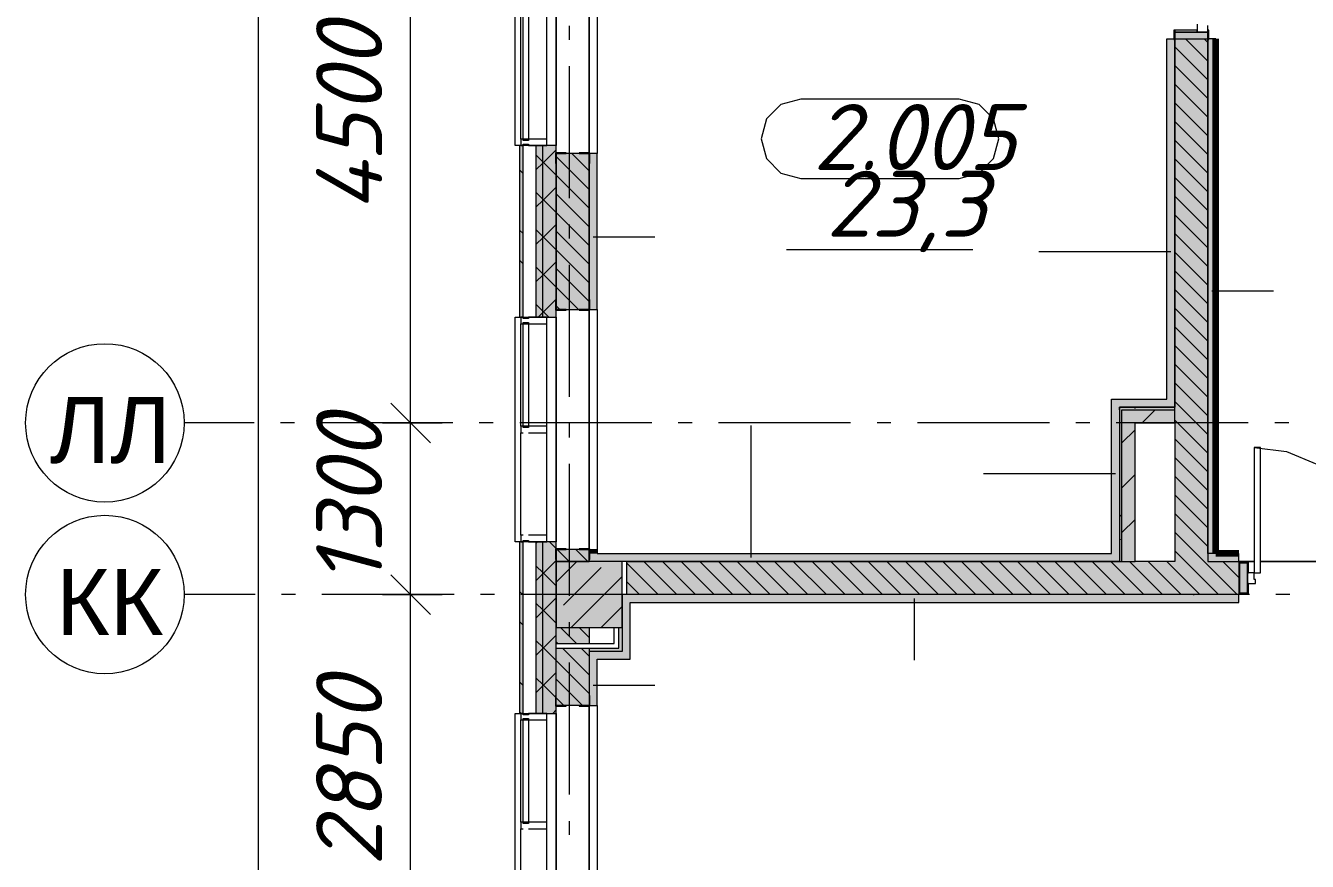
# Model space of a CAD drawing. Header units: millimetres. Extents: x -537608 to 253996, y -217170 to 186033.
# Drawn here: x -372379 to -362673, y 5378 to 11708 of the extents above; entities that cross this region are included whole.
import ezdxf

# ---------------------------------------------------------------- set-up
doc = ezdxf.new("R2010")
doc.units = ezdxf.units.MM
doc.layers.add('16) Лак 1.6м', color=160, linetype='Continuous', lineweight=90)
doc.layers.add('PDF _Геометрия', color=7, linetype='Continuous')
doc.layers.add('PDF _Текст', color=7, linetype='Continuous')
doc.layers.add('PDF _Сплошная заливка', color=7, linetype='Continuous', true_color=0xffffff)
doc.styles.add('PDF ArialMT', font='arial.ttf')
doc.styles.add('PDF ISOCPEUR Italic', font='isocpeui.ttf')

msp = doc.modelspace()

# ---------------------------------------------------------------- hatches: boundary and pattern name
at = {"layer": 'PDF _Сплошная заливка', "transparency": 33554559}
h = msp.add_hatch(color=256, dxfattribs=at)
h.paths.add_polyline_path([(-368638.3734, 522.3433), (-368611.3754, 522.3433), (-368611.3754, 1799.3445), (-368638.3734, 1799.3445), (-368638.3734, 966.1296)], flags=0)
h.paths.add_polyline_path([(-368611.3754, 3499.3453), (-368611.3754, 4799.3445), (-368638.3734, 4799.3445), (-368638.3734, 3499.3453)], flags=0)
h.paths.add_polyline_path([(-368638.3734, 6499.3452), (-368611.3754, 6499.3452), (-368611.3754, 7799.3444), (-368638.3734, 7799.3444), (-368638.3734, 6661.9988)], flags=0)
h.paths.add_polyline_path([(-368638.3734, 9499.3451), (-368611.3754, 9499.3451), (-368611.3754, 10799.3464), (-368638.3734, 10799.3464), (-368638.3734, 10221.9175)], flags=0)
h.paths.add_polyline_path([(-368611.3754, 12499.3472), (-368611.3754, 13699.3459), (-368638.3734, 13699.3459), (-368638.3734, 12499.3472)], flags=0)
h.paths.add_polyline_path([(-368638.3734, 15399.3467), (-368611.3754, 15399.3467), (-368611.3754, 16709.3463), (-368638.3734, 16709.3463), (-368638.3734, 15917.7888)], flags=0)
h.paths.add_polyline_path([(-368611.3754, 18409.347), (-368611.3754, 19699.3478), (-368638.3734, 19699.3478), (-368638.3734, 18409.347)], flags=0)
h.paths.add_polyline_path([(-368638.3734, 21399.3486), (-368611.3754, 21399.3486), (-368611.3754, 22699.3498), (-368638.3734, 22699.3498), (-368638.3734, 21613.658)], flags=0)
h.paths.add_polyline_path([(-368611.3754, 24399.3485), (-368611.3754, 25599.3494), (-368638.3734, 25599.3494), (-368638.3734, 24399.3485)], flags=0)
h.paths.add_polyline_path([(-368611.3754, 27299.348), (-368611.3754, 28699.3497), (-368638.3734, 28699.3497), (-368638.3734, 27299.348)], flags=0)
h.paths.add_polyline_path([(-368638.3734, 30399.3526), (-368611.3754, 30399.3526), (-368611.3754, 31576.3513), (-368638.3734, 31576.3513), (-368638.3734, 30513.4549)], flags=0)
h = msp.add_hatch(color=256, dxfattribs=at)
h.paths.add_polyline_path([(-368511.375, 649.3439), (-368461.3748, 649.3439), (-368461.3748, 1799.3445), (-368511.375, 1799.3445), (-368511.375, 966.1296)], flags=0)
h.paths.add_polyline_path([(-368461.3748, 3499.3453), (-368461.3748, 4799.3445), (-368511.375, 4799.3445), (-368511.375, 3499.3453)], flags=0)
h.paths.add_polyline_path([(-368511.375, 6499.3452), (-368461.3748, 6499.3452), (-368461.3748, 7799.3444), (-368511.375, 7799.3444), (-368511.375, 6661.9988)], flags=0)
h.paths.add_polyline_path([(-368461.3748, 9499.3451), (-368461.3748, 10799.3464), (-368511.375, 10799.3464), (-368511.375, 9499.3451)], flags=0)
h.paths.add_polyline_path([(-368461.3748, 12499.3472), (-368461.3748, 13699.3459), (-368511.375, 13699.3459), (-368511.375, 12499.3472)], flags=0)
h.paths.add_polyline_path([(-368511.375, 15399.3467), (-368461.3748, 15399.3467), (-368461.3748, 16709.3463), (-368511.375, 16709.3463), (-368511.375, 15917.7888)], flags=0)
h.paths.add_polyline_path([(-368461.3748, 18409.347), (-368461.3748, 19699.3478), (-368511.375, 19699.3478), (-368511.375, 18409.347)], flags=0)
h.paths.add_polyline_path([(-368461.3748, 21399.3486), (-368461.3748, 22699.3498), (-368511.375, 22699.3498), (-368511.375, 21399.3486)], flags=0)
h.paths.add_polyline_path([(-368461.3748, 24399.3485), (-368461.3748, 25599.3494), (-368511.375, 25599.3494), (-368511.375, 24399.3485)], flags=0)
h.paths.add_polyline_path([(-368461.3748, 27299.348), (-368461.3748, 28699.3497), (-368511.375, 28699.3497), (-368511.375, 27299.348)], flags=0)
h.paths.add_polyline_path([(-368511.375, 30399.3526), (-368461.3748, 30399.3526), (-368461.3748, 31449.3528), (-368511.375, 31449.3528), (-368511.375, 30513.4549)], flags=0)
h = msp.add_hatch(color=256, dxfattribs=at)
h.paths.add_polyline_path([(-368361.3744, 699.3442), (-368361.3744, 1799.3445), (-368461.3748, 1799.3445), (-368461.3748, 699.3442)], flags=0)
h.paths.add_polyline_path([(-368361.3744, 3499.3453), (-368361.3744, 4799.3445), (-368461.3748, 4799.3445), (-368461.3748, 3499.3453)], flags=0)
h.paths.add_polyline_path([(-368361.3744, 6499.3452), (-368361.3744, 7799.3444), (-368461.3748, 7799.3444), (-368461.3748, 6499.3452)], flags=0)
h.paths.add_polyline_path([(-368361.3744, 9499.3451), (-368361.3744, 10799.3464), (-368461.3748, 10799.3464), (-368461.3748, 9499.3451)], flags=0)
h.paths.add_polyline_path([(-368461.3748, 12499.3472), (-368361.3744, 12499.3472), (-368361.3744, 13699.3459), (-368461.3748, 13699.3459), (-368461.3748, 12798.9997)], flags=0)
h.paths.add_polyline_path([(-368361.3744, 15399.3467), (-368361.3744, 16709.3463), (-368461.3748, 16709.3463), (-368461.3748, 15399.3467)], flags=0)
h.paths.add_polyline_path([(-368361.3744, 18409.347), (-368361.3744, 19699.3478), (-368461.3748, 19699.3478), (-368461.3748, 18409.347)], flags=0)
h.paths.add_polyline_path([(-368361.3744, 21399.3486), (-368361.3744, 22699.3498), (-368461.3748, 22699.3498), (-368461.3748, 21399.3486)], flags=0)
h.paths.add_polyline_path([(-368461.3748, 24399.3485), (-368361.3744, 24399.3485), (-368361.3744, 25599.3494), (-368461.3748, 25599.3494), (-368461.3748, 24461.5948)], flags=0)
h.paths.add_polyline_path([(-368361.3744, 27299.348), (-368361.3744, 28699.3497), (-368461.3748, 28699.3497), (-368461.3748, 27299.348)], flags=0)
h.paths.add_polyline_path([(-368361.3744, 30399.3526), (-368361.3744, 31399.3526), (-368461.3748, 31399.3526), (-368461.3748, 30399.3526)], flags=0)
h = msp.add_hatch(color=256, dxfattribs=at)
h.paths.add_polyline_path([(-368111.3732, 1299.3446), (-368111.3732, 1429.3442), (-368361.3744, 1429.3442), (-368361.3744, 1299.3446), (-368347.0787, 1299.3446)], flags=0)
h.paths.add_polyline_path([(-368361.3744, 1464.3448), (-368111.3732, 1464.3448), (-368111.3732, 1739.3438), (-368361.3744, 1739.3438), (-368361.3744, 1678.1138)], flags=0)
h.paths.add_polyline_path([(-368361.3744, 3559.3439), (-368111.3732, 3559.3439), (-368111.3732, 4298.9978), (-368361.3744, 4298.9978), (-368361.3744, 3814.0642)], flags=0)
h.paths.add_polyline_path([(-368361.3744, 6559.3459), (-368111.3732, 6559.3459), (-368111.3732, 6993.9973), (-368361.3744, 6993.9973), (-368361.3744, 6661.9988)], flags=0)
h.paths.add_polyline_path([(-368361.3744, 7028.9978), (-368111.3732, 7028.9978), (-368111.3732, 7148.9971), (-368361.3744, 7148.9971)], flags=0)
h.paths.add_polyline_path([(-368361.3744, 7648.9971), (-368111.3732, 7648.9971), (-368111.3732, 7739.3458), (-368361.3744, 7739.3458), (-368361.3744, 7729.9761)], flags=0)
h.paths.add_polyline_path([(-368347.0787, 9559.3458), (-368111.3732, 9559.3458), (-368111.3732, 10739.3457), (-368361.3744, 10739.3457), (-368361.3744, 9559.3458)], flags=0)
h.paths.add_polyline_path([(-368361.3744, 12559.3457), (-368111.3732, 12559.3457), (-368111.3732, 12798.9997), (-368361.3744, 12798.9997)], flags=0)
h.paths.add_polyline_path([(-368361.3744, 13298.9997), (-368111.3732, 13298.9997), (-368111.3732, 13639.3474), (-368361.3744, 13639.3474), (-368361.3744, 13425.8453)], flags=0)
h.paths.add_polyline_path([(-368361.3744, 15459.3473), (-368111.3732, 15459.3473), (-368111.3732, 16649.3477), (-368361.3744, 16649.3477), (-368361.3744, 15917.7888)], flags=0)
h.paths.add_polyline_path([(-368111.3732, 18469.3477), (-368111.3732, 18649.3476), (-368361.3744, 18649.3476), (-368361.3744, 18469.3477), (-368347.0787, 18469.3477)], flags=0)
h.paths.add_polyline_path([(-368347.0787, 19149.3476), (-368111.3732, 19149.3476), (-368111.3732, 19304.3474), (-368361.3744, 19304.3474), (-368361.3744, 19149.3476)], flags=0)
h.paths.add_polyline_path([(-368361.3744, 19339.348), (-368111.3732, 19339.348), (-368111.3732, 19639.3472), (-368361.3744, 19639.3472), (-368361.3744, 19477.7076)], flags=0)
h.paths.add_polyline_path([(-368347.0787, 21459.3493), (-368111.3732, 21459.3493), (-368111.3732, 21949.3488), (-368361.3744, 21949.3488), (-368361.3744, 21459.3493)], flags=0)
h.paths.add_polyline_path([(-368347.0787, 22449.3488), (-368111.3732, 22449.3488), (-368111.3732, 22579.3485), (-368361.3744, 22579.3485), (-368361.3744, 22449.3488)], flags=0)
h.paths.add_polyline_path([(-368361.3744, 22614.3469), (-368111.3732, 22614.3469), (-368111.3732, 22639.3471), (-368361.3744, 22639.3471)], flags=0)
h.paths.add_polyline_path([(-368347.0787, 24459.347), (-368111.3732, 24461.5948), (-368111.3732, 25539.3508), (-368361.3744, 25539.3508), (-368361.3744, 24459.347)], flags=0)
h.paths.add_polyline_path([(-368361.3744, 27359.3509), (-368111.3732, 27359.3509), (-368111.3732, 27399.0039), (-368361.3744, 27399.0039)], flags=0)
h.paths.add_polyline_path([(-368111.3732, 27899.0018), (-368111.3732, 28639.3511), (-368361.3744, 28639.3511), (-368361.3744, 27899.0018), (-368347.0787, 27899.0018)], flags=0)
h.paths.add_polyline_path([(-368111.3732, 30459.3512), (-368111.3732, 30644.3503), (-368361.3744, 30644.3503), (-368361.3744, 30459.3512), (-368347.0787, 30459.3512)], flags=0)
h.paths.add_polyline_path([(-368111.3732, 30679.3486), (-368111.3732, 30799.35), (-368361.3744, 30799.35), (-368361.3744, 30679.3486), (-368347.0787, 30679.3486)], flags=0)
h = msp.add_hatch(color=256, dxfattribs=at)
h.paths.add_polyline_path([(-363426.3722, 7648.9971), (-363426.3722, 11609.346), (-363676.3732, 11609.346), (-363676.3732, 7648.9971)], flags=0)
h.paths.add_polyline_path([(-363676.3732, 12859.347), (-363426.3722, 12859.347), (-363426.3722, 13048.9986), (-363676.3732, 13048.9986), (-363676.3732, 12864.3462)], flags=0)
at = {"layer": 'PDF _Сплошная заливка', "true_color": 0x6a8dc8, "transparency": 33554559}
h = msp.add_hatch(color=153, dxfattribs=at)
h.paths.add_polyline_path([(-363366.3736, 7708.9978), (-363366.3736, 11609.346), (-363418.3718, 11609.346), (-363418.3718, 11604.3468), (-363426.3722, 11604.3468), (-363426.3722, 7708.9978)], flags=0)
h.paths.add_polyline_path([(-363418.3718, 12859.347), (-363366.3736, 12859.347), (-363366.3736, 13048.9986), (-363426.3722, 13048.9986), (-363424.0556, 12864.3462), (-363418.3718, 12864.3462)], flags=0)
at = {"layer": 'PDF _Сплошная заливка', "true_color": 0xff7d7d, "transparency": 33554559}
h = msp.add_hatch(color=11, dxfattribs=at)
h.paths.add_polyline_path([(-363736.3718, 8819.3452), (-363676.3732, 8819.3452), (-363676.4852, 11604.3468), (-363684.3737, 11604.3468), (-363684.3737, 11609.346), (-363736.3718, 11609.346), (-363736.3718, 8879.3459)], flags=0)
h.paths.add_polyline_path([(-363684.3737, 12859.347), (-363684.3737, 12864.3462), (-363676.3732, 12864.3462), (-363676.3732, 12988.9979), (-363736.3718, 12988.9979), (-363736.3718, 12859.347)], flags=0)
for points in [[(-363736.3718, 8819.3452), (-363736.3718, 8879.3459), (-364156.3701, 8879.3459), (-364156.3701, 8819.3452), (-364096.3716, 8819.3452)], [(-364156.3701, 7648.9971), (-364156.3701, 7708.9978), (-368111.3732, 7708.9978), (-368111.3732, 7648.9971), (-364995.1612, 7648.9971)], [(-368111.3732, 6559.3459), (-368051.3748, 6559.3459), (-368051.3748, 6968.9972), (-368111.3732, 6968.9972), (-368111.3732, 6661.9988)]]:
    msp.add_hatch(color=11, dxfattribs=at).paths.add_polyline_path(points)
at = {"layer": 'PDF _Сплошная заливка', "transparency": 33554559}
for points in [[(-363676.3732, 8799.3465), (-363676.3732, 8819.3452), (-364096.3716, 8819.3452), (-364096.3716, 8799.3465), (-364076.375, 8799.3465)], [(-363676.3732, 8699.346), (-363676.3732, 8799.3465), (-364076.375, 8797.9513), (-364076.375, 8699.346), (-363976.3746, 8699.346)], [(-368347.0787, 7148.9971), (-367861.3722, 7148.9971), (-367861.3722, 7648.9971), (-368361.3744, 7648.9971), (-368361.3744, 7148.9971)]]:
    msp.add_hatch(color=256, dxfattribs=at).paths.add_polyline_path(points)
h = msp.add_hatch(color=256, dxfattribs=at)
h.paths.add_polyline_path([(-361001.3705, 7398.9982), (-360861.3681, 7398.9982), (-360861.3681, 7648.9971), (-361424.3743, 7646.997), (-361424.3743, 7398.9982), (-361021.3757, 7398.9982)], flags=0)
h.paths.add_polyline_path([(-363319.2067, 7398.9982), (-363191.3729, 7398.9982), (-363191.3729, 7648.9971), (-367826.3738, 7648.9971), (-367826.3738, 7398.9982), (-364995.1612, 7398.9982)], flags=0)
at = {"layer": 'PDF _Сплошная заливка', "true_color": 0xff7d7d, "transparency": 33554559}
h = msp.add_hatch(color=11, dxfattribs=at)
h.paths.add_polyline_path([(-361021.3757, 7338.9974), (-361021.3757, 7398.9982), (-361426.3723, 7398.9982), (-361426.3723, 7338.9974), (-361081.3742, 7338.9974)], flags=0)
h.paths.add_polyline_path([(-363319.2067, 7338.9974), (-363191.3729, 7338.9974), (-363191.3729, 7398.9982), (-367861.3722, 7398.9982), (-367861.3722, 7338.9974), (-366671.1156, 7338.9974)], flags=0)
at = {"layer": 'PDF _Сплошная заливка', "true_color": 0x77b143, "transparency": 33554559}
msp.add_hatch(color=75, dxfattribs=at).paths.add_polyline_path([(-367886.3723, 6968.9972), (-367886.3723, 6993.9973), (-368111.3732, 6993.9973), (-368111.3732, 6968.9972), (-367921.3707, 6968.9972)])

# ---------------------------------------------------------------- linework, layer by layer
at = {"layer": '16) Лак 1.6м'}
for p, q in [((-363366.3736, 7708.9978), (-363366.3736, 11609.346)), ((-363191.3729, 7708.9978), (-363366.3736, 7708.9978))]:
    msp.add_line(p, q, dxfattribs=at)
at = {"layer": 'PDF _Геометрия', "lineweight": 9}
for p, q in [((-370615.5866, -56440.6714), (-370615.5866, 31439.3502)), ((-369463.377, 8699.346), (-369463.377, 13199.3459)), ((-368111.3732, 12553.3455), (-368111.3732, 10745.346)), ((-368111.3732, 10745.346), (-368111.3732, 12553.3455)), ((-368051.3748, 12559.3457), (-368051.3748, 10739.3457)), ((-368628.3752, 10849.3466), (-368628.3752, 12449.347)), ((-368611.3754, 10849.3466), (-368611.3754, 12449.347)), ((-368571.3735, 12449.347), (-368571.3735, 10849.3466)), ((-368431.3712, 10849.3466), (-368431.3712, 12449.347)), ((-368361.3744, 12499.3472), (-368361.3744, 10799.3464)), ((-368361.3744, 10799.3464), (-368361.3744, 12499.3472)), ((-363684.3737, 11674.3458), (-363684.3737, 11604.3468)), ((-363676.3732, 11674.3458), (-363684.3737, 11674.3458)), ((-363676.3732, 11674.3458), (-363676.3732, 11659.3462)), ((-363506.376, 11674.3458), (-363676.3732, 11674.3458)), ((-363676.3732, 11604.3468), (-363676.3732, 11674.3458)), ((-363676.3732, 11659.3462), (-363676.3732, 11609.346)), ((-363426.3722, 11659.3462), (-363676.3732, 11659.3462)), ((-363676.3732, 11659.3462), (-363506.376, 11659.3462)), ((-363506.376, 11719.3469), (-363506.376, 11659.3462)), ((-363506.376, 11659.3462), (-363506.376, 11674.3458)), ((-363506.376, 11659.3462), (-363426.3722, 11659.3462)), ((-363427.3711, 11674.3458), (-363427.3711, 11659.3462)), ((-363426.3722, 11674.3458), (-363427.3711, 11674.3458)), ((-363427.3711, 11659.3462), (-363426.3722, 11659.3462)), ((-363426.3722, 11659.3462), (-363426.3722, 11709.3464)), ((-363426.3722, 11659.3462), (-363426.3722, 11674.3458)), ((-363426.3722, 11674.3458), (-363426.3722, 11604.3468)), ((-363418.3718, 11674.3458), (-363426.3722, 11674.3458)), ((-363426.3722, 11609.346), (-363426.3722, 11659.3462)), ((-363418.3718, 11604.3468), (-363418.3718, 11674.3458)), ((-363736.3718, 8879.3459), (-363736.3718, 11609.346)), ((-363736.3718, 11609.346), (-363684.3737, 11609.346)), ((-363684.3737, 11604.3468), (-363676.3732, 11604.3468)), ((-363676.3732, 11609.346), (-363426.3722, 11609.346)), ((-363676.3732, 11604.3468), (-363676.3732, 8819.3452)), ((-363676.3732, 8819.3452), (-363676.3732, 11604.3468)), ((-363426.3722, 11439.8202), (-363595.8958, 11609.346)), ((-363426.3722, 11581.2413), (-363454.4812, 11609.346)), ((-363426.3722, 11604.3468), (-363418.3718, 11604.3468)), ((-363426.3722, 7708.9978), (-363426.3722, 11604.3468)), ((-363426.3722, 11604.3468), (-363426.3722, 7708.9978)), ((-363366.3736, 11609.346), (-363418.3718, 11609.346)), ((-363426.3722, 11298.3969), (-363676.3732, 11548.398)), ((-363426.3722, 11156.9758), (-363676.3732, 11406.9769)), ((-363426.3722, 11015.5547), (-363676.3732, 11265.5557)), ((-363426.3722, 10874.1336), (-363676.3732, 11124.1346)), ((-363426.3722, 10732.7124), (-363676.3732, 10982.7114)), ((-368638.3734, 10799.3464), (-368638.3734, 9499.3451)), ((-368611.3754, 10799.3464), (-368638.3734, 10799.3464)), ((-368611.3754, 10849.3466), (-368628.3752, 10849.3466)), ((-368628.3752, 10849.3466), (-368628.3752, 10799.3464)), ((-368628.3752, 10799.3464), (-368611.3754, 10799.3464)), ((-368611.3754, 10839.3461), (-368611.3754, 10849.3466)), ((-368571.3735, 10849.3466), (-368611.3754, 10849.3466)), ((-368571.3735, 10839.3461), (-368611.3754, 10839.3461)), ((-368611.3754, 10799.3464), (-368611.3754, 10809.3468)), ((-368611.3754, 10809.3468), (-368571.3735, 10809.3468)), ((-368511.375, 10799.3464), (-368611.3754, 10799.3464)), ((-368611.3754, 9499.3451), (-368611.3754, 10799.3464)), ((-368431.3712, 10849.3466), (-368571.3735, 10849.3466)), ((-368571.3735, 10849.3466), (-368571.3735, 10839.3461)), ((-368571.3735, 10809.3468), (-368571.3735, 10799.3464)), ((-368571.3735, 10799.3464), (-368431.3712, 10799.3464)), ((-368461.3748, 10799.3464), (-368511.375, 10799.3464)), ((-368511.375, 9499.3451), (-368511.375, 10799.3464)), ((-368361.3744, 10799.3464), (-368461.3748, 10799.3464)), ((-368461.3748, 9499.3451), (-368461.3748, 10799.3464)), ((-368431.3712, 10799.3464), (-368431.3712, 10849.3466)), ((-368361.3744, 9499.3451), (-368361.3744, 10799.3464)), ((-363426.3722, 10591.2913), (-363676.3732, 10841.2902)), ((-368461.3748, 10676.544), (-368511.375, 10726.5442)), ((-368461.3748, 10667.7126), (-368361.3744, 10767.713)), ((-368111.3732, 10739.3457), (-368361.3744, 10739.3457)), ((-368361.3744, 10739.3457), (-368361.3744, 9559.3458)), ((-368111.3732, 10467.9636), (-368361.3744, 10717.9647)), ((-368111.3732, 10609.3869), (-368241.3342, 10739.3457)), ((-368111.3732, 9559.3458), (-368111.3732, 10739.3457)), ((-368051.3748, 10739.3457), (-368111.3732, 10739.3457)), ((-368111.3732, 10739.3457), (-368111.3732, 9559.3458)), ((-368051.3748, 9559.3458), (-368051.3748, 10739.3457)), ((-363426.3722, 10449.8702), (-363676.3732, 10699.8691)), ((-368511.375, 10617.7124), (-368461.3748, 10667.7126)), ((-368361.3744, 10576.5436), (-368461.3748, 10676.544)), ((-368461.3748, 10384.8703), (-368361.3744, 10484.8686)), ((-368111.3732, 10326.5425), (-368361.3744, 10576.5436)), ((-363426.3722, 10308.4491), (-363676.3732, 10558.448)), ((-368461.3748, 10393.6996), (-368511.375, 10443.6998)), ((-368361.3744, 10293.7013), (-368461.3748, 10393.6996)), ((-368111.3732, 10185.1214), (-368361.3744, 10435.1225)), ((-363426.3722, 10167.0258), (-363676.3732, 10417.0269)), ((-368511.375, 10334.8701), (-368461.3748, 10384.8703)), ((-368111.3732, 10043.7003), (-368361.3744, 10293.7013)), ((-368461.3748, 10102.026), (-368361.3744, 10202.0264)), ((-363426.3722, 10025.6047), (-363676.3732, 10275.6058)), ((-368461.3748, 10110.8574), (-368511.375, 10160.8576)), ((-368511.375, 10052.0257), (-368461.3748, 10102.026)), ((-368361.3744, 10010.8569), (-368461.3748, 10110.8574)), ((-368111.3732, 9902.2792), (-368361.3744, 10152.2802)), ((-368081.3697, 10109.2491), (-367615.2206, 10109.2491)), ((-363426.3722, 9884.1836), (-363676.3732, 10134.1847)), ((-368111.3732, 9760.8581), (-368361.3744, 10010.8569)), ((-368461.3748, 9819.1837), (-368361.3744, 9919.1842)), ((-363706.3682, 9995.3836), (-364706.3725, 9995.3836)), ((-363426.3722, 9742.7624), (-363676.3732, 9992.7636)), ((-368461.3748, 9828.0151), (-368511.375, 9878.0154)), ((-368511.375, 9769.1835), (-368461.3748, 9819.1837)), ((-368361.3744, 9728.0147), (-368461.3748, 9828.0151)), ((-368111.3732, 9619.4369), (-368361.3744, 9869.4358)), ((-363426.3722, 9601.3413), (-363676.3732, 9851.3403)), ((-368192.7033, 9559.3458), (-368361.3744, 9728.0147)), ((-363426.3722, 9459.9202), (-363676.3732, 9709.9192)), ((-368461.3748, 9536.3415), (-368361.3744, 9636.3419)), ((-363396.3686, 9700.5947), (-362930.2195, 9700.5947)), ((-368461.3748, 9545.1729), (-368511.375, 9595.1731)), ((-368498.3711, 9499.3451), (-368461.3748, 9536.3415)), ((-368415.5427, 9499.3451), (-368461.3748, 9545.1729)), ((-368334.1265, 9559.3458), (-368361.3744, 9586.5936)), ((-368361.3744, 9559.3458), (-368111.3732, 9559.3458)), ((-368111.3732, 9559.3458), (-368051.3748, 9559.3458)), ((-368111.3732, 9553.3455), (-368111.3732, 7745.3461)), ((-368111.3732, 7745.3461), (-368111.3732, 9553.3455)), ((-368051.3748, 9559.3458), (-368051.3748, 7739.3458)), ((-363426.3722, 9318.4991), (-363676.3732, 9568.4981)), ((-368638.3734, 9499.3451), (-368611.3754, 9499.3451)), ((-368611.3754, 9499.3451), (-368628.3752, 9499.3451)), ((-368628.3752, 9499.3451), (-368628.3752, 9449.3449)), ((-368628.3752, 8674.3459), (-368628.3752, 9449.3449)), ((-368628.3752, 9449.3449), (-368611.3754, 9449.3449)), ((-368611.3754, 9499.3451), (-368511.375, 9499.3451)), ((-368611.3754, 9489.3447), (-368611.3754, 9499.3451)), ((-368571.3735, 9489.3447), (-368611.3754, 9489.3447)), ((-368611.3754, 9459.3454), (-368571.3735, 9459.3454)), ((-368611.3754, 9449.3449), (-368611.3754, 9459.3454)), ((-368611.3754, 9449.3449), (-368571.3735, 9449.3449)), ((-368611.3754, 8674.3459), (-368611.3754, 9449.3449)), ((-368431.3712, 9499.3451), (-368571.3735, 9499.3451)), ((-368571.3735, 9499.3451), (-368571.3735, 9489.3447)), ((-368571.3735, 9459.3454), (-368571.3735, 9449.3449)), ((-368571.3735, 9449.3449), (-368571.3735, 8674.3459)), ((-368571.3735, 9449.3449), (-368431.3712, 9449.3449)), ((-368511.375, 9499.3451), (-368461.3748, 9499.3451)), ((-368461.3748, 9499.3451), (-368361.3744, 9499.3451)), ((-368431.3712, 9449.3449), (-368431.3712, 9499.3451)), ((-368431.3712, 8674.3459), (-368431.3712, 9449.3449)), ((-368361.3744, 9499.3451), (-368361.3744, 7799.3444)), ((-368361.3744, 7799.3444), (-368361.3744, 9499.3451)), ((-363426.3722, 9177.0758), (-363676.3732, 9427.0769)), ((-363426.3722, 9035.6547), (-363676.3732, 9285.6558)), ((-363426.3722, 8894.2336), (-363676.3732, 9144.2347)), ((-363426.3722, 8752.8125), (-363676.3732, 9002.8136)), ((-364156.3701, 8819.3452), (-364156.3701, 8879.3459)), ((-364156.3701, 8879.3459), (-363736.3718, 8879.3459)), ((-363426.3722, 8611.3914), (-363676.3732, 8861.3925)), ((-364156.3701, 7708.9978), (-364156.3701, 8819.3452)), ((-364096.3716, 8799.3465), (-364096.3716, 8819.3452)), ((-364096.3716, 8819.3452), (-363736.3718, 8819.3452)), ((-363736.3718, 8819.3452), (-364096.3716, 8819.3452)), ((-364096.3716, 8819.3452), (-364096.3716, 8799.3465)), ((-364096.3716, 8799.3465), (-364096.3716, 8699.346)), ((-364076.375, 8699.346), (-364076.375, 8799.3465)), ((-364076.375, 8799.3465), (-363676.3732, 8799.3465)), ((-363924.3592, 8699.346), (-363824.3588, 8799.3465)), ((-363676.3732, 8819.3452), (-363736.3718, 8819.3452)), ((-363736.3718, 8819.3452), (-363676.3732, 8819.3452)), ((-363676.3732, 8799.3465), (-363676.3732, 8819.3452)), ((-363676.3732, 8699.346), (-363676.3732, 8799.3465)), ((-369675.5119, 8699.346), (-369463.377, 8699.346)), ((-369463.377, 7399.3448), (-369463.377, 8699.346)), ((-369463.377, 8699.346), (-369223.3829, 8699.346)), ((-368611.3754, 8674.3459), (-368628.3752, 8674.3459)), ((-368628.3752, 8674.3459), (-368628.3752, 8624.3457)), ((-368571.3735, 8674.3459), (-368611.3754, 8674.3459)), ((-368611.3754, 8664.3454), (-368611.3754, 8674.3459)), ((-368571.3735, 8664.3454), (-368611.3754, 8664.3454)), ((-368431.3712, 8674.3459), (-368571.3735, 8674.3459)), ((-368571.3735, 8674.3459), (-368571.3735, 8664.3454)), ((-368431.3712, 8624.3457), (-368431.3712, 8674.3459)), ((-366883.6467, 7678.9985), (-366883.6467, 8678.9985)), ((-364096.3716, 8699.346), (-364096.3716, 7648.9971)), ((-364096.3716, 8699.346), (-364096.3716, 7648.9971)), ((-364076.375, 7648.9971), (-364076.375, 8699.346)), ((-364076.375, 8547.3302), (-363976.3746, 8647.3285)), ((-363976.3746, 8699.346), (-363676.3732, 8699.346)), ((-363976.3746, 7648.9971), (-363976.3746, 8699.346)), ((-363426.3722, 8469.9702), (-363676.3732, 8719.9692)), ((-363676.3732, 8699.346), (-363676.3732, 7648.9971)), ((-368628.3752, 7849.3446), (-368628.3752, 8624.3457)), ((-368628.3752, 8624.3457), (-368611.3754, 8624.3457)), ((-368571.3735, 8624.3457), (-368431.3712, 8624.3457)), ((-368431.3712, 7849.3446), (-368431.3712, 8624.3457)), ((-363426.3722, 8328.5491), (-363676.3732, 8578.5481)), ((-363076.3707, 8513.9982), (-363076.3707, 7563.9985)), ((-363026.3705, 8513.9982), (-363076.3707, 8513.9982)), ((-363076.3707, 8513.9982), (-362830.4947, 8481.6264)), ((-363026.3705, 7563.9985), (-363026.3705, 8513.9982)), ((-362830.4947, 8481.6264), (-362601.3687, 8386.7219)), ((-363426.3722, 8187.128), (-363676.3732, 8437.1269)), ((-364126.3752, 8312.7142), (-365126.3708, 8312.7142)), ((-364076.375, 8207.917), (-363976.3746, 8307.9173)), ((-363426.3722, 8045.7047), (-363676.3732, 8295.7058)), ((-363426.3722, 7904.2836), (-363676.3732, 8154.2847)), ((-364076.375, 7868.5058), (-363976.3746, 7968.5063)), ((-363426.3722, 7762.8625), (-363676.3732, 8012.8636)), ((-363453.93, 7648.9971), (-363676.3732, 7871.4425)), ((-368638.3734, 7799.3444), (-368638.3734, 6499.3452)), ((-368611.3754, 7799.3444), (-368638.3734, 7799.3444)), ((-368611.3754, 7849.3446), (-368628.3752, 7849.3446)), ((-368628.3752, 7849.3446), (-368628.3752, 7799.3444)), ((-368628.3752, 7799.3444), (-368611.3754, 7799.3444)), ((-368611.3754, 7799.3444), (-368611.3754, 7809.3448)), ((-368611.3754, 7809.3448), (-368571.3735, 7809.3448)), ((-368511.375, 7799.3444), (-368611.3754, 7799.3444)), ((-368611.3754, 6499.3452), (-368611.3754, 7799.3444)), ((-368431.3712, 7849.3446), (-368571.3735, 7849.3446)), ((-368571.3735, 7809.3448), (-368571.3735, 7799.3444)), ((-368571.3735, 7799.3444), (-368431.3712, 7799.3444)), ((-368511.375, 7789.2836), (-368501.3164, 7799.3444)), ((-368461.3748, 7799.3444), (-368511.375, 7799.3444)), ((-368511.375, 6499.3452), (-368511.375, 7799.3444)), ((-368361.3744, 7799.3444), (-368461.3748, 7799.3444)), ((-368461.3748, 6499.3452), (-368461.3748, 7799.3444)), ((-368431.3712, 7799.3444), (-368431.3712, 7849.3446)), ((-368361.3744, 7748.1148), (-368412.606, 7799.3444)), ((-368361.3744, 6499.3452), (-368361.3744, 7799.3444)), ((-368111.3732, 7739.3458), (-368361.3744, 7739.3458)), ((-368361.3744, 7739.3458), (-368361.3744, 7648.9971)), ((-368262.2523, 7648.9971), (-368352.5989, 7739.3458)), ((-368120.8377, 7648.9971), (-368211.1842, 7739.3458)), ((-368111.3732, 7708.9978), (-368111.3732, 7739.3458)), ((-368111.3732, 7708.9978), (-368111.3732, 7739.3458)), ((-368111.3732, 7739.3458), (-368051.3748, 7739.3458)), ((-368111.3732, 7648.9971), (-368111.3732, 7708.9978)), ((-368111.3732, 7648.9971), (-368111.3732, 7708.9978)), ((-368051.3748, 7739.3458), (-368051.3748, 7708.9978)), ((-368051.3748, 7708.9978), (-364156.3701, 7708.9978)), ((-363595.3533, 7648.9971), (-363676.3732, 7730.0213)), ((-363426.3722, 7708.9978), (-363426.3722, 7648.9971)), ((-363366.3736, 7708.9978), (-363426.3722, 7708.9978)), ((-363426.3722, 7708.9978), (-363426.3722, 7648.9971)), ((-363191.3729, 7648.9971), (-363191.3729, 7708.9978)), ((-368461.3748, 7565.273), (-368511.375, 7615.2732)), ((-368461.3748, 7556.4416), (-368361.3744, 7656.442)), ((-368361.3744, 7492.0811), (-368204.4584, 7648.9971)), ((-368361.3744, 7648.9971), (-368111.3732, 7648.9971)), ((-368111.3732, 7648.9971), (-368361.3744, 7648.9971)), ((-368361.3744, 7648.9971), (-368361.3744, 7148.9971)), ((-368306.4051, 7318.9492), (-368021.285, 7604.0713)), ((-367861.3722, 7648.9971), (-368111.3732, 7648.9971)), ((-367826.3738, 7648.9971), (-368111.3732, 7648.9971)), ((-367861.3722, 7148.9971), (-367861.3722, 7648.9971)), ((-367826.3738, 7398.9982), (-367826.3738, 7648.9971)), ((-367826.3738, 7648.9971), (-364156.3701, 7648.9971)), ((-364156.3701, 7648.9971), (-367826.3738, 7648.9971)), ((-367587.99, 7398.9982), (-367826.3738, 7637.3797)), ((-367446.5668, 7398.9982), (-367696.5679, 7648.9971)), ((-367305.1521, 7398.9982), (-367555.1446, 7648.9971)), ((-367163.7288, 7398.9982), (-367413.7299, 7648.9971)), ((-367022.3056, 7398.9982), (-367272.3067, 7648.9971)), ((-366880.8823, 7398.9982), (-367130.8834, 7648.9971)), ((-366739.459, 7398.9982), (-366989.4601, 7648.9971)), ((-366598.0444, 7398.9982), (-366848.0455, 7648.9971)), ((-366456.6211, 7398.9982), (-366706.6222, 7648.9971)), ((-366315.1978, 7398.9982), (-366565.1989, 7648.9971)), ((-366173.7746, 7398.9982), (-366423.7756, 7648.9971)), ((-366032.3599, 7398.9982), (-366282.3523, 7648.9971)), ((-365890.9366, 7398.9982), (-366140.9377, 7648.9971)), ((-365749.5134, 7398.9982), (-365999.5144, 7648.9971)), ((-365608.0901, 7398.9982), (-365858.0911, 7648.9971)), ((-365466.6668, 7398.9982), (-365716.6679, 7648.9971)), ((-365325.2522, 7398.9982), (-365575.2532, 7648.9971)), ((-365183.8289, 7398.9982), (-365433.8299, 7648.9971)), ((-365042.4056, 7398.9982), (-365292.4067, 7648.9971)), ((-364900.9824, 7398.9982), (-365150.9834, 7648.9971)), ((-364759.5677, 7398.9982), (-365009.5601, 7648.9971)), ((-364618.1444, 7398.9982), (-364868.1455, 7648.9971)), ((-364476.7212, 7398.9982), (-364726.7222, 7648.9971)), ((-364335.2979, 7398.9982), (-364585.2989, 7648.9971)), ((-364193.8746, 7398.9982), (-364443.8757, 7648.9971)), ((-364052.46, 7398.9982), (-364302.4524, 7648.9971)), ((-363911.0367, 7398.9982), (-364161.0377, 7648.9971)), ((-364156.3701, 7648.9971), (-364096.3716, 7648.9971)), ((-364096.3716, 7648.9971), (-364156.3701, 7648.9971)), ((-364096.3716, 7648.9971), (-364076.375, 7648.9971)), ((-364076.375, 7648.9971), (-363976.3746, 7648.9971)), ((-363769.6134, 7398.9982), (-364019.6145, 7648.9971)), ((-363676.3732, 7648.9971), (-363976.3746, 7648.9971)), ((-363628.1901, 7398.9982), (-363878.1912, 7648.9971)), ((-363486.7669, 7398.9982), (-363736.7679, 7648.9971)), ((-363345.3522, 7398.9982), (-363595.3533, 7648.9971)), ((-363203.9289, 7398.9982), (-363453.93, 7648.9971)), ((-363426.3722, 7648.9971), (-363191.3729, 7648.9971)), ((-363426.3722, 7648.9971), (-363191.3729, 7648.9971)), ((-363191.3729, 7527.8632), (-363312.5067, 7648.9971)), ((-363191.3729, 7648.9971), (-363191.3729, 7398.9982)), ((-363118.3705, 7646.997), (-363188.376, 7646.997)), ((-363188.376, 7646.997), (-363188.376, 7638.9966)), ((-363188.376, 7638.9966), (-363126.3709, 7638.9966)), ((-363126.3709, 7638.9966), (-363186.3695, 7638.9966)), ((-363186.3695, 7638.9966), (-363186.3695, 7408.9986)), ((-363126.3709, 7638.9966), (-363126.3709, 7563.9985)), ((-363126.3709, 7408.9986), (-363126.3709, 7638.9966)), ((-363118.3705, 7563.9985), (-363118.3705, 7646.997)), ((-368511.375, 7506.4414), (-368461.3748, 7556.4416)), ((-368361.3744, 7465.2725), (-368461.3748, 7565.273)), ((-368248.2581, 7148.9971), (-367861.3722, 7535.8851)), ((-367729.4133, 7398.9982), (-367826.3738, 7495.9586)), ((-363076.3707, 7563.9985), (-363126.3709, 7563.9985)), ((-363126.3709, 7563.9985), (-363126.3709, 7483.9968)), ((-363126.3709, 7563.9985), (-363118.3705, 7563.9985)), ((-363126.3709, 7483.9968), (-363066.3724, 7483.9968)), ((-363118.3705, 7483.9968), (-363126.3709, 7483.9968)), ((-363126.3709, 7483.9968), (-363126.3709, 7408.9986)), ((-363118.3705, 7400.9983), (-363118.3705, 7483.9968)), ((-363076.3707, 7563.9985), (-363026.3705, 7563.9985)), ((-363076.3707, 7513.9982), (-363076.3707, 7563.9985)), ((-363066.3724, 7513.9982), (-363076.3707, 7513.9982)), ((-363066.3724, 7483.9968), (-363066.3724, 7513.9982)), ((-369675.5119, 7399.3448), (-369463.377, 7399.3448)), ((-369463.377, 4549.3433), (-369463.377, 7399.3448)), ((-369463.377, 7399.3448), (-369223.3829, 7399.3448)), ((-367826.3738, 7398.9982), (-367861.3722, 7398.9982)), ((-367861.3722, 7398.9982), (-367861.3722, 7338.9974)), ((-363191.3729, 7398.9982), (-367826.3738, 7398.9982)), ((-363191.3729, 7398.9982), (-367826.3738, 7398.9982)), ((-363191.3729, 7338.9974), (-363191.3729, 7398.9982)), ((-363188.376, 7408.9986), (-363188.376, 7400.9983)), ((-363126.3709, 7408.9986), (-363188.376, 7408.9986)), ((-363188.376, 7400.9983), (-363118.3705, 7400.9983)), ((-363186.3695, 7408.9986), (-363126.3709, 7408.9986)), ((-368461.3748, 7282.4308), (-368511.375, 7332.431)), ((-368461.3748, 7273.5993), (-368361.3744, 7373.5997)), ((-368361.3744, 7182.4303), (-368461.3748, 7282.4308)), ((-368020.1655, 7148.9971), (-367861.3722, 7307.7861)), ((-367861.3722, 7338.9974), (-367861.3722, 6968.9972)), ((-367801.3736, 6968.9972), (-367801.3736, 7338.9974)), ((-367801.3736, 7338.9974), (-363191.3729, 7338.9974)), ((-365649.5732, 7368.9967), (-365649.5732, 6902.8476)), ((-368511.375, 7223.5991), (-368461.3748, 7273.5993)), ((-368361.3744, 7263.982), (-368358.6875, 7266.6668)), ((-368461.3748, 6990.7571), (-368361.3744, 7090.7553)), ((-368361.3744, 7148.9971), (-368111.3732, 7148.9971)), ((-368361.3744, 7028.9978), (-368361.3744, 7148.9971)), ((-368361.3744, 7148.9971), (-368111.3732, 7148.9971)), ((-368207.9376, 7028.9978), (-368327.9433, 7148.9971)), ((-368111.3732, 7073.8503), (-368186.52, 7148.9971)), ((-368111.3732, 7148.9971), (-367861.3722, 7148.9971)), ((-368111.3732, 7148.9971), (-368111.3732, 7028.9978)), ((-367921.3707, 7028.9978), (-367921.3707, 7148.9971)), ((-367921.3707, 7148.9971), (-367886.3723, 7148.9971)), ((-367886.3723, 7148.9971), (-367861.3722, 7148.9971)), ((-367886.3723, 6993.9973), (-367886.3723, 7148.9971)), ((-367861.3722, 7148.9971), (-367861.3722, 6968.9972)), ((-368461.3748, 6999.5864), (-368511.375, 7049.5866)), ((-368511.375, 6940.7569), (-368461.3748, 6990.7571)), ((-368361.3744, 6899.5881), (-368461.3748, 6999.5864)), ((-368349.3609, 7028.9978), (-368361.3744, 7041.0092)), ((-368361.3744, 6993.9973), (-368361.3744, 7028.9978)), ((-368361.3744, 7028.9978), (-368111.3732, 7028.9978)), ((-368361.3744, 6559.3459), (-368361.3744, 6993.9973)), ((-368361.3744, 6993.9973), (-368111.3732, 6993.9973)), ((-368111.3732, 6791.0081), (-368314.3624, 6993.9973)), ((-368111.3732, 6932.4292), (-368172.9391, 6993.9973)), ((-368111.3732, 7028.9978), (-367921.3707, 7028.9978)), ((-368111.3732, 6993.9973), (-367921.3707, 6993.9973)), ((-368111.3732, 6993.9973), (-368111.3732, 6968.9972)), ((-367921.3707, 6993.9973), (-367886.3723, 6993.9973)), ((-368111.3732, 6649.587), (-368361.3744, 6899.5881)), ((-368051.3748, 6968.9972), (-368111.3732, 6968.9972)), ((-368111.3732, 6968.9972), (-368111.3732, 6559.3459)), ((-367921.3707, 6968.9972), (-368111.3732, 6968.9972)), ((-368111.3732, 6968.9972), (-368111.3732, 6559.3459)), ((-367861.3722, 6968.9972), (-368051.3748, 6968.9972)), ((-368051.3748, 6559.3459), (-368051.3748, 6908.9965)), ((-368051.3748, 6908.9965), (-367801.3736, 6908.9965)), ((-367886.3723, 6968.9972), (-367921.3707, 6968.9972)), ((-367861.3722, 6968.9972), (-367886.3723, 6968.9972)), ((-367801.3736, 6908.9965), (-367801.3736, 6968.9972)), ((-368461.3748, 6707.9127), (-368361.3744, 6807.9131)), ((-368461.3748, 6716.7441), (-368511.375, 6766.7443)), ((-368511.375, 6657.9125), (-368461.3748, 6707.9127)), ((-368361.3744, 6616.7437), (-368461.3748, 6716.7441)), ((-368162.5533, 6559.3459), (-368361.3744, 6758.1648)), ((-368081.3697, 6712.0291), (-367615.2206, 6712.0291)), ((-368303.9766, 6559.3459), (-368361.3744, 6616.7437)), ((-368387.0979, 6499.3452), (-368361.3744, 6525.0709)), ((-368111.3732, 6559.3459), (-368361.3744, 6559.3459)), ((-368111.3732, 6559.3459), (-368051.3748, 6559.3459)), ((-368111.3732, 6553.3456), (-368111.3732, 4859.3451)), ((-368111.3732, 4859.3451), (-368111.3732, 6553.3456)), ((-368051.3748, 6559.3459), (-368051.3748, 4859.3451)), ((-368638.3734, 6499.3452), (-368611.3754, 6499.3452)), ((-368611.3754, 6499.3452), (-368628.3752, 6499.3452)), ((-368628.3752, 6499.3452), (-368628.3752, 6449.345)), ((-368628.3752, 5674.3439), (-368628.3752, 6449.345)), ((-368628.3752, 6449.345), (-368611.3754, 6449.345)), ((-368611.3754, 6499.3452), (-368511.375, 6499.3452)), ((-368611.3754, 6489.3448), (-368611.3754, 6499.3452)), ((-368571.3735, 6489.3448), (-368611.3754, 6489.3448)), ((-368611.3754, 6459.3455), (-368571.3735, 6459.3455)), ((-368611.3754, 6449.345), (-368611.3754, 6459.3455)), ((-368611.3754, 6449.345), (-368571.3735, 6449.345)), ((-368611.3754, 5674.3439), (-368611.3754, 6449.345)), ((-368431.3712, 6499.3452), (-368571.3735, 6499.3452)), ((-368571.3735, 6499.3452), (-368571.3735, 6489.3448)), ((-368571.3735, 6459.3455), (-368571.3735, 6449.345)), ((-368571.3735, 6449.345), (-368571.3735, 5674.3439)), ((-368571.3735, 6449.345), (-368431.3712, 6449.345)), ((-368511.375, 6499.3452), (-368461.3748, 6499.3452)), ((-368461.3748, 6499.3452), (-368361.3744, 6499.3452)), ((-368431.3712, 6449.345), (-368431.3712, 6499.3452)), ((-368431.3712, 5674.3439), (-368431.3712, 6449.345)), ((-368361.3744, 6499.3452), (-368361.3744, 4799.3445)), ((-368361.3744, 4799.3445), (-368361.3744, 6499.3452)), ((-368611.3754, 5674.3439), (-368628.3752, 5674.3439)), ((-368628.3752, 5674.3439), (-368628.3752, 5624.3436)), ((-368571.3735, 5674.3439), (-368611.3754, 5674.3439)), ((-368611.3754, 5664.3455), (-368611.3754, 5674.3439)), ((-368571.3735, 5664.3455), (-368611.3754, 5664.3455)), ((-368431.3712, 5674.3439), (-368571.3735, 5674.3439)), ((-368571.3735, 5674.3439), (-368571.3735, 5664.3455)), ((-368431.3712, 5624.3436), (-368431.3712, 5674.3439)), ((-368628.3752, 4849.3446), (-368628.3752, 5624.3436)), ((-368628.3752, 5624.3436), (-368611.3754, 5624.3436)), ((-368571.3735, 5624.3436), (-368431.3712, 5624.3436)), ((-368431.3712, 4849.3446), (-368431.3712, 5624.3436))]:
    msp.add_line(p, q, dxfattribs=at)
at = {"layer": 'PDF _Геометрия', "color": 253, "lineweight": 9, "true_color": 0xaaaaaa}
for p, q in [((-368671.374, 10799.3464), (-368671.374, 12499.3472)), ((-368261.3739, 11601.4231), (-368261.3739, 11707.2559)), ((-368261.3739, 10401.4223), (-368261.3739, 11401.4222)), ((-366658.7922, 11110.9865), (-366768.6014, 11001.1794)), ((-366508.7915, 11151.18), (-366658.7922, 11110.9865)), ((-365308.7863, 11151.18), (-366508.7915, 11151.18)), ((-365158.7944, 11110.9865), (-365308.7863, 11151.18)), ((-365048.985, 11001.1794), (-365158.7944, 11110.9865)), ((-366768.6014, 11001.1794), (-366808.7928, 10851.1809)), ((-365008.7937, 10851.1809), (-365048.985, 11001.1794)), ((-368638.3734, 10799.3464), (-368671.374, 10799.3464)), ((-368573.3715, 10839.3461), (-368573.3715, 10849.3466)), ((-368573.3715, 10799.3464), (-368573.3715, 10809.3468)), ((-366808.7928, 10851.1809), (-366768.6014, 10701.1803)), ((-365048.985, 10701.1803), (-365008.7937, 10851.1809)), ((-366768.6014, 10701.1803), (-366658.7922, 10591.3731)), ((-365158.7944, 10591.3731), (-365048.985, 10701.1803)), ((-366658.7922, 10591.3731), (-366508.7915, 10551.1796)), ((-365308.7863, 10551.1796), (-365158.7944, 10591.3731)), ((-366508.7915, 10551.1796), (-365308.7863, 10551.1796)), ((-368261.3739, 10095.5886), (-368261.3739, 10201.4214)), ((-366617.8257, 10013.1455), (-365204.9192, 10013.1455)), ((-368261.3739, 8895.5878), (-368261.3739, 9895.59)), ((-368671.374, 7799.3444), (-368671.374, 9499.3451)), ((-368671.374, 9499.3451), (-368638.3734, 9499.3451)), ((-368573.3715, 9489.3447), (-368573.3715, 9499.3451)), ((-368573.3715, 9449.3449), (-368573.3715, 9459.3454)), ((-370648.9745, 8699.346), (-371178.696, 8699.346)), ((-370343.1344, 8699.346), (-370448.9737, 8699.346)), ((-369143.1379, 8699.346), (-370143.1336, 8699.346)), ((-368837.3064, 8699.346), (-368943.1371, 8699.346)), ((-367637.3013, 8699.346), (-368637.3056, 8699.346)), ((-368573.3715, 8664.3454), (-368573.3715, 8674.3459)), ((-368261.3739, 8589.7563), (-368261.3739, 8695.5891)), ((-367331.4698, 8699.346), (-367437.3005, 8699.346)), ((-366131.4733, 8699.346), (-367131.469, 8699.346)), ((-365825.6332, 8699.346), (-365931.4724, 8699.346)), ((-364625.6367, 8699.346), (-365625.6323, 8699.346)), ((-364319.8052, 8699.346), (-364425.6359, 8699.346)), ((-363119.8001, 8699.346), (-364119.8044, 8699.346)), ((-362813.9686, 8699.346), (-362919.7992, 8699.346)), ((-368261.3739, 7389.7555), (-368261.3739, 8389.7555)), ((-368638.3734, 7799.3444), (-368671.374, 7799.3444)), ((-368573.3715, 7799.3444), (-368573.3715, 7809.3448)), ((-370640.4489, 7399.3448), (-371178.696, 7399.3448)), ((-370334.6174, 7399.3448), (-370440.448, 7399.3448)), ((-369134.6208, 7399.3448), (-370134.6165, 7399.3448)), ((-368828.7808, 7399.3448), (-368934.62, 7399.3448)), ((-367628.7842, 7399.3448), (-368628.7885, 7399.3448)), ((-367322.9527, 7399.3448), (-367428.7833, 7399.3448)), ((-366122.9476, 7399.3448), (-367122.9519, 7399.3448)), ((-365817.1162, 7399.3448), (-365922.9468, 7399.3448)), ((-364617.1196, 7399.3448), (-365617.1153, 7399.3448)), ((-364311.2795, 7399.3448), (-364417.1187, 7399.3448)), ((-363111.283, 7399.3448), (-364111.2873, 7399.3448)), ((-363536.3709, 7398.9982), (-363529.3695, 7398.9982)), ((-362805.4515, 7399.3448), (-362911.2822, 7399.3448)), ((-368261.3739, 7083.9218), (-368261.3739, 7189.7547)), ((-368261.3739, 5883.9211), (-368261.3739, 6883.921)), ((-368671.374, 4799.3445), (-368671.374, 6499.3452)), ((-368671.374, 6499.3452), (-368638.3734, 6499.3452)), ((-368573.3715, 6489.3448), (-368573.3715, 6499.3452)), ((-368573.3715, 6449.345), (-368573.3715, 6459.3455)), ((-368573.3715, 5664.3455), (-368573.3715, 5674.3439)), ((-368261.3739, 5578.0874), (-368261.3739, 5683.9223))]:
    msp.add_line(p, q, dxfattribs=at)
at = {"layer": 'PDF _Геометрия', "color": 253, "lineweight": 20, "true_color": 0xaaaaaa}
for p, q in [((-368286.374, 10745.346), (-368367.3768, 10745.346)), ((-368367.3768, 10745.346), (-368367.3768, 10664.3454)), ((-368361.3744, 10739.3457), (-368286.374, 10739.3457)), ((-368361.3744, 10664.3454), (-368361.3744, 10739.3457)), ((-368286.374, 10739.3457), (-368286.374, 10745.346)), ((-368186.3736, 10745.346), (-368186.3736, 10739.3457)), ((-368105.3708, 10745.346), (-368186.3736, 10745.346)), ((-368186.3736, 10739.3457), (-368111.3732, 10739.3457)), ((-368111.3732, 10739.3457), (-368111.3732, 10664.3454)), ((-368105.3708, 10664.3454), (-368105.3708, 10745.346)), ((-368367.3768, 10664.3454), (-368361.3744, 10664.3454)), ((-368111.3732, 10664.3454), (-368105.3708, 10664.3454)), ((-368361.3744, 9634.3462), (-368367.3768, 9634.3462)), ((-368367.3768, 9634.3462), (-368367.3768, 9553.3455)), ((-368361.3744, 9559.3458), (-368361.3744, 9634.3462)), ((-368105.3708, 9634.3462), (-368111.3732, 9634.3462)), ((-368111.3732, 9634.3462), (-368111.3732, 9559.3458)), ((-368105.3708, 9553.3455), (-368105.3708, 9634.3462)), ((-368367.3768, 9553.3455), (-368286.374, 9553.3455)), ((-368286.374, 9559.3458), (-368361.3744, 9559.3458)), ((-368286.374, 9553.3455), (-368286.374, 9559.3458)), ((-368186.3736, 9559.3458), (-368186.3736, 9553.3455)), ((-368111.3732, 9559.3458), (-368186.3736, 9559.3458)), ((-368186.3736, 9553.3455), (-368105.3708, 9553.3455)), ((-368286.374, 7745.3461), (-368367.3768, 7745.3461)), ((-368367.3768, 7745.3461), (-368367.3768, 7664.3454)), ((-368361.3744, 7739.3458), (-368286.374, 7739.3458)), ((-368361.3744, 7664.3454), (-368361.3744, 7739.3458)), ((-368286.374, 7739.3458), (-368286.374, 7745.3461)), ((-368186.3736, 7745.3461), (-368186.3736, 7739.3458)), ((-368105.3708, 7745.3461), (-368186.3736, 7745.3461)), ((-368186.3736, 7739.3458), (-368111.3732, 7739.3458)), ((-368111.3732, 7739.3458), (-368111.3732, 7664.3454)), ((-368105.3708, 7664.3454), (-368105.3708, 7745.3461)), ((-368367.3768, 7664.3454), (-368361.3744, 7664.3454)), ((-368111.3732, 7664.3454), (-368105.3708, 7664.3454)), ((-368361.3744, 6634.3441), (-368367.3768, 6634.3441)), ((-368367.3768, 6634.3441), (-368367.3768, 6553.3456)), ((-368361.3744, 6559.3459), (-368361.3744, 6634.3441)), ((-368105.3708, 6634.3441), (-368111.3732, 6634.3441)), ((-368111.3732, 6634.3441), (-368111.3732, 6559.3459)), ((-368105.3708, 6553.3456), (-368105.3708, 6634.3441)), ((-368367.3768, 6553.3456), (-368286.374, 6553.3456)), ((-368286.374, 6559.3459), (-368361.3744, 6559.3459)), ((-368286.374, 6553.3456), (-368286.374, 6559.3459)), ((-368186.3736, 6559.3459), (-368186.3736, 6553.3456)), ((-368111.3732, 6559.3459), (-368186.3736, 6559.3459)), ((-368186.3736, 6553.3456), (-368105.3708, 6553.3456))]:
    msp.add_line(p, q, dxfattribs=at)
at = {"layer": 'PDF _Геометрия', "color": 8, "lineweight": 9, "true_color": 0x787878}
for p, q in [((-368611.3754, 10589.1965), (-368638.3734, 10616.1967)), ((-368611.3754, 10132.9984), (-368638.3734, 10159.9985)), ((-368611.3754, 9904.8993), (-368638.3734, 9931.8995)), ((-363980.9732, 8813.5043), (-363974.2646, 8813.5043)), ((-364082.5755, 8508.704), (-364076.375, 8508.704)), ((-364082.5755, 8102.3038), (-364076.375, 8102.3038)), ((-364083.1697, 7993.7217), (-364086.5197, 7999.5281)), ((-364083.9362, 7816.7682), (-364087.2861, 7810.9616)), ((-364082.5755, 7797.5035), (-364076.375, 7797.5035)), ((-368611.3754, 7395.8161), (-368638.3734, 7422.8163)), ((-368611.3754, 7167.717), (-368638.3734, 7194.7172)), ((-368611.3754, 6711.5211), (-368638.3734, 6738.5213)), ((-368627.2987, 6499.3452), (-368638.3734, 6510.4222))]:
    msp.add_line(p, q, dxfattribs=at)
at = {"layer": 'PDF _Геометрия', "lineweight": 20}
for p, q in [((-369613.3776, 8849.3445), (-369463.377, 8699.346)), ((-369463.377, 8699.346), (-369313.385, 8549.3454)), ((-369613.3776, 7549.3454), (-369463.377, 7399.3448)), ((-369463.377, 7399.3448), (-369313.385, 7249.3441))]:
    msp.add_line(p, q, dxfattribs=at)
at = {"layer": 'PDF _Геометрия', "color": 9, "lineweight": 9, "true_color": 0xc0c0c0}
for p, q in [((-363191.3729, 7648.9971), (-363076.3707, 7648.9971)), ((-363076.3707, 7648.9971), (-363186.3695, 7648.9971)), ((-361586.3712, 7648.9971), (-363026.3705, 7648.9971)), ((-363026.3705, 7648.9971), (-361586.3712, 7648.9971)), ((-363186.3695, 7398.9982), (-363191.3729, 7398.9982))]:
    msp.add_line(p, q, dxfattribs=at)
at = {"layer": 'PDF _Геометрия', "lineweight": 20}
for centre, radius in [((-371778.6982, 8699.3465), 600), ((-371778.698, 7399.3459), 599.9993)]:
    msp.add_circle(centre, radius, dxfattribs=at)
at = {"layer": 'PDF _Сплошная заливка', "color": 7, "lineweight": 35, "true_color": 0xf4f4f4, "transparency": 33554559}
for points in [[(-363426.3722, 11609.346), (-363426.3722, 11659.3462), (-363676.3732, 11609.346), (-363676.3732, 11659.3462)], [(-363126.3709, 7408.9986), (-363126.3709, 7638.9966), (-363186.3695, 7408.9986), (-363186.3695, 7638.9966)]]:
    msp.add_solid(points, dxfattribs=at)
at = {"layer": 'PDF _Сплошная заливка', "color": 11, "lineweight": 35, "true_color": 0xff7d7d, "transparency": 33554559}
for points in [[(-368051.3748, 9559.3458), (-368051.3748, 10739.3457), (-368111.3732, 9559.3458), (-368111.3732, 10739.3457)], [(-364096.3716, 7648.9971), (-364096.3716, 8819.3452), (-364156.3701, 7648.9971), (-364156.3701, 8819.3452)], [(-368051.3748, 7708.9978), (-368051.3748, 7739.3458), (-368111.3732, 7708.9978), (-368111.3732, 7739.3458)], [(-363426.3722, 7648.9971), (-363191.3729, 7648.9971), (-363426.3722, 7708.9978), (-363191.3729, 7708.9978)], [(-367801.3736, 6968.9972), (-367801.3736, 7338.9974), (-367861.3722, 6968.9972), (-367861.3722, 7338.9974)], [(-368051.3748, 6908.9965), (-367801.3736, 6908.9965), (-368051.3748, 6968.9972), (-367801.3736, 6968.9972)]]:
    msp.add_solid(points, dxfattribs=at)
at = {"layer": 'PDF _Сплошная заливка', "lineweight": 35, "transparency": 33554559}
for points in [[(-364076.375, 7648.9971), (-364076.375, 8799.3465), (-364096.3716, 7648.9971), (-364096.3716, 8797.9513)], [(-363976.3746, 7648.9971), (-363976.3746, 8699.346), (-364076.375, 7648.9971), (-364076.375, 8699.346)]]:
    msp.add_solid(points, dxfattribs=at)
at = {"layer": 'PDF _Сплошная заливка', "color": 75, "lineweight": 35, "true_color": 0x77b143, "transparency": 33554559}
msp.add_solid([(-367861.3722, 6968.9972), (-367861.3722, 7148.9971), (-367886.3723, 6968.9972), (-367886.3723, 7148.9971)], dxfattribs=at)

# ---------------------------------------------------------------- texts
at = {"layer": 'PDF _Текст', "char_height": 500, "attachment_point": 4, "rotation": 90, "style": 'PDF ISOCPEUR Italic'}
for s, insert in [('4500', (-369928.8974, 10298.1149)), ('1300', (-369928.8974, 7465.152)), ('2850', (-369928.8974, 5342.27))]:
    msp.add_mtext(s, dxfattribs=dict(at, insert=insert))
at = {"layer": 'PDF _Текст', "char_height": 500, "attachment_point": 4}
for s, insert, style in [('2.005', (-366416.1197, 10864.4668), 'PDF ISOCPEUR Italic'), ('23,3', (-366317.1183, 10300.5219), 'PDF ISOCPEUR Italic'), ('ЛЛ', (-372196.5354, 8643.0237), 'PDF ArialMT'), ('КК', (-372148.8345, 7343.0224), 'PDF ArialMT')]:
    msp.add_mtext(s, dxfattribs=dict(at, insert=insert, style=style))

doc.saveas('drawing.dxf')
